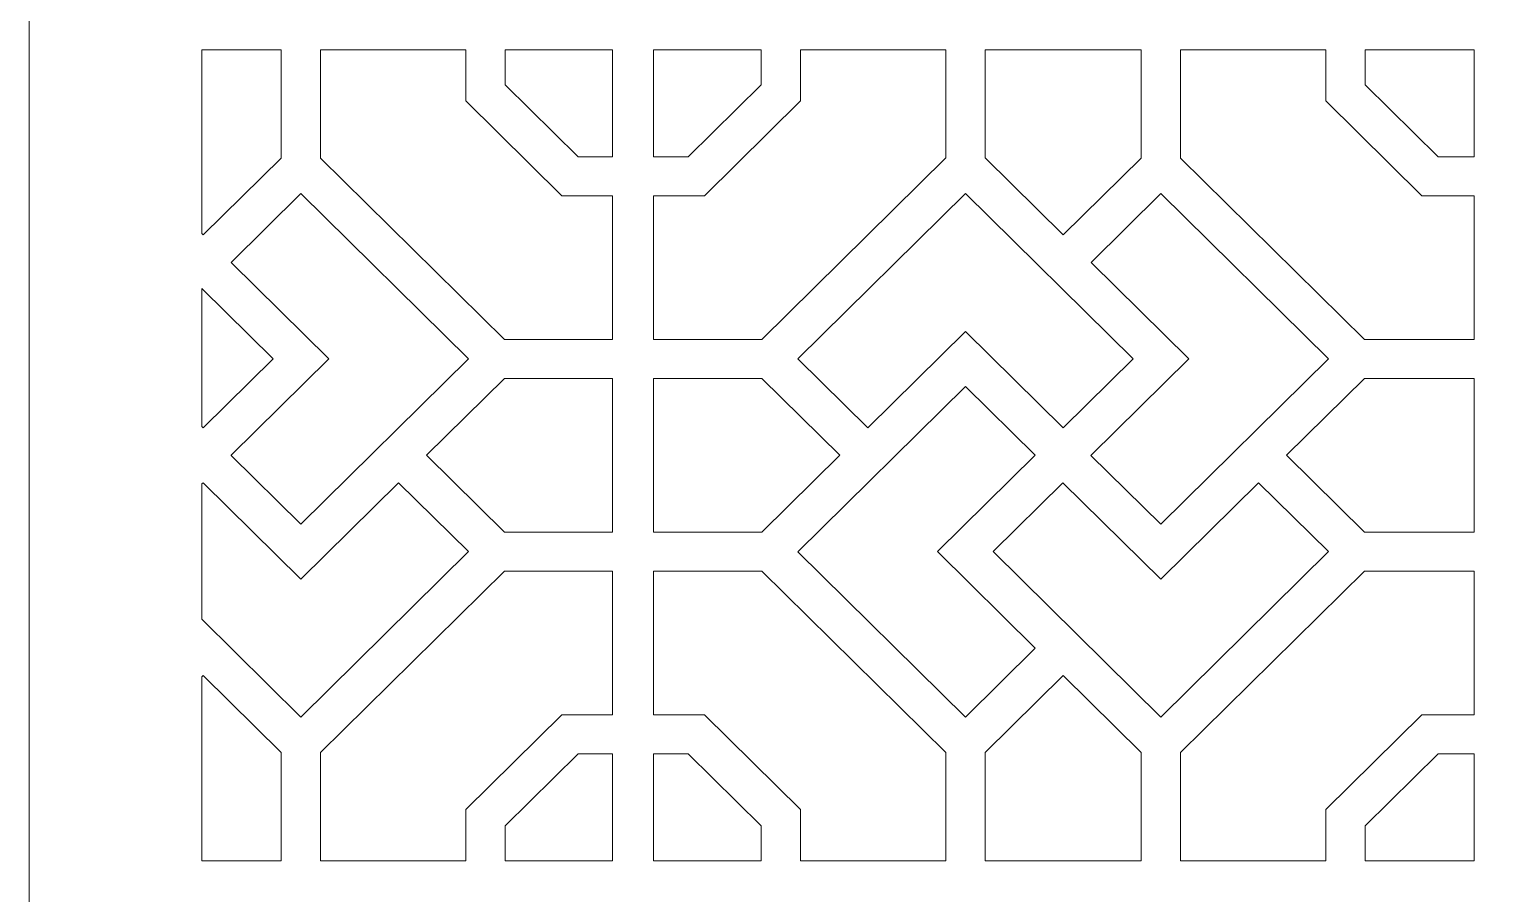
# Model space of a CAD drawing. Header units: centimetres. Extents: x 1.9 to 13.6, y -8.7 to 8.9.
# Drawn here: x 1.881 to 4.703, y 3.693 to 5.357 of the extents above; entities that cross this region are included whole.
import ezdxf

# ---------------------------------------------------------------- set-up
doc = ezdxf.new("R2010")
doc.units = ezdxf.units.CM
doc.header["$MEASUREMENT"] = 0
doc.layers.add('layer 1', color=7, linetype='Continuous')

msp = doc.modelspace()

# ---------------------------------------------------------------- linework, layer by layer
at = {"layer": 'layer 1', "color": 7, "lineweight": 9}
for points, knots in [([(1.88079, 8.91238), (1.88079, 8.91238), (7.52596, 8.91238), (7.52596, 8.91238), (7.52596, 8.91238), (7.52596, 8.91238), (7.52596, -8.68727), (7.52596, -8.68727), (7.52596, -8.68727), (7.52596, -8.68727), (1.88079, -8.68727), (1.88079, -8.68727), (1.88079, -8.68727), (1.88079, -8.68727), (1.88079, 8.91238), (1.88079, 8.91238)], [0, 0, 0, 0, 0.2, 0.2, 0.2, 0.2, 0.4, 0.4, 0.4, 0.4, 0.6, 0.6, 0.6, 0.6, 1, 1, 1, 1]), ([(2.21286, 4.96351), (2.21286, 4.96351), (2.21555, 4.96086), (2.21555, 4.96086), (2.21555, 4.96086), (2.21555, 4.96086), (2.36549, 5.10883), (2.36549, 5.10883), (2.36549, 5.10883), (2.36549, 5.10883), (2.36549, 5.31745), (2.36549, 5.31745), (2.36549, 5.31745), (2.36549, 5.31745), (2.21286, 5.31745), (2.21286, 5.31745), (2.21286, 5.31745), (2.21286, 5.31745), (2.21286, 4.96351), (2.21286, 4.96351)], [0, 0, 0, 0, 0.1666667, 0.1666667, 0.1666667, 0.1666667, 0.3333333, 0.3333333, 0.3333333, 0.3333333, 0.5, 0.5, 0.5, 0.5, 0.6666667, 0.6666667, 0.6666667, 0.6666667, 1, 1, 1, 1]), ([(3.00364, 4.7595), (3.00364, 4.7595), (3.00364, 5.03644), (3.00364, 5.03644), (3.00364, 5.03644), (3.00364, 5.03644), (2.90591, 5.03644), (2.90591, 5.03644), (2.90591, 5.03644), (2.90591, 5.03644), (2.72093, 5.21898), (2.72093, 5.21898), (2.72093, 5.21898), (2.72093, 5.21898), (2.72093, 5.31745), (2.72093, 5.31745), (2.72093, 5.31745), (2.72093, 5.31745), (2.44133, 5.31745), (2.44133, 5.31745), (2.44133, 5.31745), (2.44133, 5.31745), (2.44133, 5.10891), (2.44133, 5.10891), (2.44133, 5.10891), (2.44133, 5.10891), (2.79541, 4.7595), (2.79541, 4.7595), (2.79541, 4.7595), (2.79541, 4.7595), (3.00364, 4.7595), (3.00364, 4.7595)], [0, 0, 0, 0, 0.1111111, 0.1111111, 0.1111111, 0.1111111, 0.2222222, 0.2222222, 0.2222222, 0.2222222, 0.3333333, 0.3333333, 0.3333333, 0.3333333, 0.4444444, 0.4444444, 0.4444444, 0.4444444, 0.5555556, 0.5555556, 0.5555556, 0.5555556, 0.6666667, 0.6666667, 0.6666667, 0.6666667, 0.7777778, 0.7777778, 0.7777778, 0.7777778, 1, 1, 1, 1]), ([(3.00364, 5.11127), (3.00364, 5.11127), (3.00364, 5.31745), (3.00364, 5.31745), (3.00364, 5.31745), (3.00364, 5.31745), (2.79677, 5.31745), (2.79677, 5.31745), (2.79677, 5.31745), (2.79677, 5.31745), (2.79677, 5.24998), (2.79677, 5.24998), (2.79677, 5.24998), (2.79677, 5.24998), (2.93732, 5.11127), (2.93732, 5.11127), (2.93732, 5.11127), (2.93732, 5.11127), (3.00364, 5.11127), (3.00364, 5.11127)], [0, 0, 0, 0, 0.1666667, 0.1666667, 0.1666667, 0.1666667, 0.3333333, 0.3333333, 0.3333333, 0.3333333, 0.5, 0.5, 0.5, 0.5, 0.6666667, 0.6666667, 0.6666667, 0.6666667, 1, 1, 1, 1]), ([(3.08248, 5.31745), (3.08248, 5.31745), (3.08248, 5.11127), (3.08248, 5.11127), (3.08248, 5.11127), (3.08248, 5.11127), (3.1488, 5.11127), (3.1488, 5.11127), (3.1488, 5.11127), (3.1488, 5.11127), (3.28936, 5.24998), (3.28936, 5.24998), (3.28936, 5.24998), (3.28936, 5.24998), (3.28936, 5.31745), (3.28936, 5.31745), (3.28936, 5.31745), (3.28936, 5.31745), (3.08248, 5.31745), (3.08248, 5.31745)], [0, 0, 0, 0, 0.1666667, 0.1666667, 0.1666667, 0.1666667, 0.3333333, 0.3333333, 0.3333333, 0.3333333, 0.5, 0.5, 0.5, 0.5, 0.6666667, 0.6666667, 0.6666667, 0.6666667, 1, 1, 1, 1]), ([(3.08248, 5.03644), (3.08248, 5.03644), (3.08248, 4.7595), (3.08248, 4.7595), (3.08248, 4.7595), (3.08248, 4.7595), (3.29048, 4.7595), (3.29048, 4.7595), (3.29048, 4.7595), (3.29048, 4.7595), (3.6448, 5.10915), (3.6448, 5.10915), (3.6448, 5.10915), (3.6448, 5.10915), (3.6448, 5.31745), (3.6448, 5.31745), (3.6448, 5.31745), (3.6448, 5.31745), (3.3652, 5.31745), (3.3652, 5.31745), (3.3652, 5.31745), (3.3652, 5.31745), (3.3652, 5.21898), (3.3652, 5.21898), (3.3652, 5.21898), (3.3652, 5.21898), (3.18022, 5.03644), (3.18022, 5.03644), (3.18022, 5.03644), (3.18022, 5.03644), (3.08248, 5.03644), (3.08248, 5.03644)], [0, 0, 0, 0, 0.1111111, 0.1111111, 0.1111111, 0.1111111, 0.2222222, 0.2222222, 0.2222222, 0.2222222, 0.3333333, 0.3333333, 0.3333333, 0.3333333, 0.4444444, 0.4444444, 0.4444444, 0.4444444, 0.5555556, 0.5555556, 0.5555556, 0.5555556, 0.6666667, 0.6666667, 0.6666667, 0.6666667, 0.7777778, 0.7777778, 0.7777778, 0.7777778, 1, 1, 1, 1]), ([(3.72064, 5.31745), (3.72064, 5.31745), (3.72063, 5.10906), (3.72063, 5.10906), (3.72063, 5.10906), (3.72063, 5.10906), (3.87082, 4.96086), (3.87082, 4.96086), (3.87082, 4.96086), (3.87082, 4.96086), (4.02076, 5.10883), (4.02076, 5.10883), (4.02076, 5.10883), (4.02076, 5.10883), (4.02076, 5.31745), (4.02076, 5.31745), (4.02076, 5.31745), (4.02076, 5.31745), (3.72064, 5.31745), (3.72064, 5.31745)], [0, 0, 0, 0, 0.1666667, 0.1666667, 0.1666667, 0.1666667, 0.3333333, 0.3333333, 0.3333333, 0.3333333, 0.5, 0.5, 0.5, 0.5, 0.6666667, 0.6666667, 0.6666667, 0.6666667, 1, 1, 1, 1]), ([(4.56118, 5.03644), (4.56118, 5.03644), (4.3762, 5.21898), (4.3762, 5.21898), (4.3762, 5.21898), (4.3762, 5.21898), (4.3762, 5.31745), (4.3762, 5.31745), (4.3762, 5.31745), (4.3762, 5.31745), (4.0966, 5.31745), (4.0966, 5.31745), (4.0966, 5.31745), (4.0966, 5.31745), (4.09659, 5.10891), (4.09659, 5.10891), (4.09659, 5.10891), (4.09659, 5.10891), (4.45068, 4.7595), (4.45068, 4.7595), (4.45068, 4.7595), (4.45068, 4.7595), (4.66191, 4.7595), (4.66191, 4.7595), (4.66191, 4.7595), (4.66191, 4.7595), (4.66191, 5.03644), (4.66191, 5.03644), (4.66191, 5.03644), (4.66191, 5.03644), (4.56118, 5.03644), (4.56118, 5.03644)], [0, 0, 0, 0, 0.1111111, 0.1111111, 0.1111111, 0.1111111, 0.2222222, 0.2222222, 0.2222222, 0.2222222, 0.3333333, 0.3333333, 0.3333333, 0.3333333, 0.4444444, 0.4444444, 0.4444444, 0.4444444, 0.5555556, 0.5555556, 0.5555556, 0.5555556, 0.6666667, 0.6666667, 0.6666667, 0.6666667, 0.7777778, 0.7777778, 0.7777778, 0.7777778, 1, 1, 1, 1]), ([(4.66191, 5.11127), (4.66191, 5.11127), (4.66191, 5.31745), (4.66191, 5.31745), (4.66191, 5.31745), (4.66191, 5.31745), (4.45203, 5.31745), (4.45203, 5.31745), (4.45203, 5.31745), (4.45203, 5.31745), (4.45203, 5.24998), (4.45203, 5.24998), (4.45203, 5.24998), (4.45203, 5.24998), (4.59259, 5.11127), (4.59259, 5.11127), (4.59259, 5.11127), (4.59259, 5.11127), (4.66191, 5.11127), (4.66191, 5.11127)], [0, 0, 0, 0, 0.1666667, 0.1666667, 0.1666667, 0.1666667, 0.3333333, 0.3333333, 0.3333333, 0.3333333, 0.5, 0.5, 0.5, 0.5, 0.6666667, 0.6666667, 0.6666667, 0.6666667, 1, 1, 1, 1]), ([(2.26925, 4.53675), (2.26925, 4.53675), (2.26932, 4.5367), (2.26932, 4.5367), (2.26932, 4.5367), (2.26932, 4.5367), (2.269, 4.53638), (2.269, 4.53638), (2.269, 4.53638), (2.269, 4.53638), (2.40346, 4.4037), (2.40346, 4.4037), (2.40346, 4.4037), (2.40346, 4.4037), (2.72609, 4.72208), (2.72609, 4.72208), (2.72609, 4.72208), (2.72609, 4.72208), (2.40346, 5.04045), (2.40346, 5.04045), (2.40346, 5.04045), (2.40346, 5.04045), (2.26918, 4.90794), (2.26918, 4.90794), (2.26918, 4.90794), (2.26918, 4.90794), (2.45728, 4.72231), (2.45728, 4.72231), (2.45728, 4.72231), (2.45728, 4.72231), (2.26925, 4.53675), (2.26925, 4.53675)], [0, 0, 0, 0, 0.1111111, 0.1111111, 0.1111111, 0.1111111, 0.2222222, 0.2222222, 0.2222222, 0.2222222, 0.3333333, 0.3333333, 0.3333333, 0.3333333, 0.4444444, 0.4444444, 0.4444444, 0.4444444, 0.5555556, 0.5555556, 0.5555556, 0.5555556, 0.6666667, 0.6666667, 0.6666667, 0.6666667, 0.7777778, 0.7777778, 0.7777778, 0.7777778, 1, 1, 1, 1]), ([(3.87059, 4.58976), (3.87059, 4.58976), (3.87067, 4.58983), (3.87067, 4.58983), (3.87067, 4.58983), (3.87067, 4.58983), (3.87086, 4.58964), (3.87086, 4.58964), (3.87086, 4.58964), (3.87086, 4.58964), (4.0053, 4.72231), (4.0053, 4.72231), (4.0053, 4.72231), (4.0053, 4.72231), (3.68268, 5.04069), (3.68268, 5.04069), (3.68268, 5.04069), (3.68268, 5.04069), (3.36005, 4.72231), (3.36005, 4.72231), (3.36005, 4.72231), (3.36005, 4.72231), (3.49456, 4.58957), (3.49456, 4.58957), (3.49456, 4.58957), (3.49456, 4.58957), (3.68267, 4.77521), (3.68267, 4.77521), (3.68267, 4.77521), (3.68267, 4.77521), (3.87059, 4.58976), (3.87059, 4.58976)], [0, 0, 0, 0, 0.1111111, 0.1111111, 0.1111111, 0.1111111, 0.2222222, 0.2222222, 0.2222222, 0.2222222, 0.3333333, 0.3333333, 0.3333333, 0.3333333, 0.4444444, 0.4444444, 0.4444444, 0.4444444, 0.5555556, 0.5555556, 0.5555556, 0.5555556, 0.6666667, 0.6666667, 0.6666667, 0.6666667, 0.7777778, 0.7777778, 0.7777778, 0.7777778, 1, 1, 1, 1]), ([(3.92451, 4.53675), (3.92451, 4.53675), (3.92458, 4.5367), (3.92458, 4.5367), (3.92458, 4.5367), (3.92458, 4.5367), (3.92427, 4.53638), (3.92427, 4.53638), (3.92427, 4.53638), (3.92427, 4.53638), (4.05873, 4.4037), (4.05873, 4.4037), (4.05873, 4.4037), (4.05873, 4.4037), (4.38135, 4.72208), (4.38135, 4.72208), (4.38135, 4.72208), (4.38135, 4.72208), (4.05873, 5.04045), (4.05873, 5.04045), (4.05873, 5.04045), (4.05873, 5.04045), (3.92444, 4.90794), (3.92444, 4.90794), (3.92444, 4.90794), (3.92444, 4.90794), (4.11255, 4.72231), (4.11255, 4.72231), (4.11255, 4.72231), (4.11255, 4.72231), (3.92451, 4.53675), (3.92451, 4.53675)], [0, 0, 0, 0, 0.1111111, 0.1111111, 0.1111111, 0.1111111, 0.2222222, 0.2222222, 0.2222222, 0.2222222, 0.3333333, 0.3333333, 0.3333333, 0.3333333, 0.4444444, 0.4444444, 0.4444444, 0.4444444, 0.5555556, 0.5555556, 0.5555556, 0.5555556, 0.6666667, 0.6666667, 0.6666667, 0.6666667, 0.7777778, 0.7777778, 0.7777778, 0.7777778, 1, 1, 1, 1]), ([(2.21286, 4.5922), (2.21286, 4.5922), (2.21533, 4.58976), (2.21533, 4.58976), (2.21533, 4.58976), (2.21533, 4.58976), (2.2154, 4.58983), (2.2154, 4.58983), (2.2154, 4.58983), (2.2154, 4.58983), (2.21559, 4.58964), (2.21559, 4.58964), (2.21559, 4.58964), (2.21559, 4.58964), (2.35003, 4.72231), (2.35003, 4.72231), (2.35003, 4.72231), (2.35003, 4.72231), (2.21286, 4.85768), (2.21286, 4.85768), (2.21286, 4.85768), (2.21286, 4.85768), (2.21286, 4.5922), (2.21286, 4.5922)], [0, 0, 0, 0, 0.1428571, 0.1428571, 0.1428571, 0.1428571, 0.2857143, 0.2857143, 0.2857143, 0.2857143, 0.4285714, 0.4285714, 0.4285714, 0.4285714, 0.5714286, 0.5714286, 0.5714286, 0.5714286, 0.7142857, 0.7142857, 0.7142857, 0.7142857, 1, 1, 1, 1]), ([(3.00364, 4.38848), (3.00364, 4.38848), (3.00364, 4.68466), (3.00364, 4.68466), (3.00364, 4.68466), (3.00364, 4.68466), (2.79541, 4.68466), (2.79541, 4.68466), (2.79541, 4.68466), (2.79541, 4.68466), (2.64535, 4.53657), (2.64535, 4.53657), (2.64535, 4.53657), (2.64535, 4.53657), (2.79541, 4.38848), (2.79541, 4.38848), (2.79541, 4.38848), (2.79541, 4.38848), (3.00364, 4.38848), (3.00364, 4.38848)], [0, 0, 0, 0, 0.1666667, 0.1666667, 0.1666667, 0.1666667, 0.3333333, 0.3333333, 0.3333333, 0.3333333, 0.5, 0.5, 0.5, 0.5, 0.6666667, 0.6666667, 0.6666667, 0.6666667, 1, 1, 1, 1]), ([(3.08248, 4.68466), (3.08248, 4.68466), (3.08248, 4.38848), (3.08248, 4.38848), (3.08248, 4.38848), (3.08248, 4.38848), (3.29079, 4.38848), (3.29079, 4.38848), (3.29079, 4.38848), (3.29079, 4.38848), (3.44094, 4.53665), (3.44094, 4.53665), (3.44094, 4.53665), (3.44094, 4.53665), (3.29096, 4.68466), (3.29096, 4.68466), (3.29096, 4.68466), (3.29096, 4.68466), (3.08248, 4.68466), (3.08248, 4.68466)], [0, 0, 0, 0, 0.1666667, 0.1666667, 0.1666667, 0.1666667, 0.3333333, 0.3333333, 0.3333333, 0.3333333, 0.5, 0.5, 0.5, 0.5, 0.6666667, 0.6666667, 0.6666667, 0.6666667, 1, 1, 1, 1]), ([(3.81684, 4.53665), (3.81684, 4.53665), (3.817, 4.53682), (3.817, 4.53682), (3.817, 4.53682), (3.817, 4.53682), (3.68268, 4.66937), (3.68268, 4.66937), (3.68268, 4.66937), (3.68268, 4.66937), (3.36005, 4.35099), (3.36005, 4.35099), (3.36005, 4.35099), (3.36005, 4.35099), (3.68267, 4.03261), (3.68267, 4.03261), (3.68267, 4.03261), (3.68267, 4.03261), (3.81711, 4.16528), (3.81711, 4.16528), (3.81711, 4.16528), (3.81711, 4.16528), (3.62885, 4.35106), (3.62885, 4.35106), (3.62885, 4.35106), (3.62885, 4.35106), (3.81688, 4.53662), (3.81688, 4.53662), (3.81688, 4.53662), (3.81688, 4.53662), (3.81684, 4.53665), (3.81684, 4.53665)], [0, 0, 0, 0, 0.1111111, 0.1111111, 0.1111111, 0.1111111, 0.2222222, 0.2222222, 0.2222222, 0.2222222, 0.3333333, 0.3333333, 0.3333333, 0.3333333, 0.4444444, 0.4444444, 0.4444444, 0.4444444, 0.5555556, 0.5555556, 0.5555556, 0.5555556, 0.6666667, 0.6666667, 0.6666667, 0.6666667, 0.7777778, 0.7777778, 0.7777778, 0.7777778, 1, 1, 1, 1]), ([(4.66191, 4.68466), (4.66191, 4.68466), (4.45068, 4.68466), (4.45068, 4.68466), (4.45068, 4.68466), (4.45068, 4.68466), (4.30061, 4.53657), (4.30061, 4.53657), (4.30061, 4.53657), (4.30061, 4.53657), (4.45068, 4.38848), (4.45068, 4.38848), (4.45068, 4.38848), (4.45068, 4.38848), (4.66191, 4.38848), (4.66191, 4.38848), (4.66191, 4.38848), (4.66191, 4.38848), (4.66191, 4.68466), (4.66191, 4.68466)], [0, 0, 0, 0, 0.1666667, 0.1666667, 0.1666667, 0.1666667, 0.3333333, 0.3333333, 0.3333333, 0.3333333, 0.5, 0.5, 0.5, 0.5, 0.6666667, 0.6666667, 0.6666667, 0.6666667, 1, 1, 1, 1]), ([(2.21286, 4.22077), (2.21286, 4.22077), (2.40346, 4.03268), (2.40346, 4.03268), (2.40346, 4.03268), (2.40346, 4.03268), (2.72609, 4.35106), (2.72609, 4.35106), (2.72609, 4.35106), (2.72609, 4.35106), (2.59172, 4.48365), (2.59172, 4.48365), (2.59172, 4.48365), (2.59172, 4.48365), (2.40346, 4.29787), (2.40346, 4.29787), (2.40346, 4.29787), (2.40346, 4.29787), (2.21519, 4.48365), (2.21519, 4.48365), (2.21519, 4.48365), (2.21519, 4.48365), (2.21286, 4.48135), (2.21286, 4.48135), (2.21286, 4.48135), (2.21286, 4.48135), (2.21286, 4.22077), (2.21286, 4.22077)], [0, 0, 0, 0, 0.125, 0.125, 0.125, 0.125, 0.25, 0.25, 0.25, 0.25, 0.375, 0.375, 0.375, 0.375, 0.5, 0.5, 0.5, 0.5, 0.625, 0.625, 0.625, 0.625, 0.75, 0.75, 0.75, 0.75, 1, 1, 1, 1]), ([(3.87046, 4.48365), (3.87046, 4.48365), (3.7361, 4.35106), (3.7361, 4.35106), (3.7361, 4.35106), (3.7361, 4.35106), (4.05873, 4.03268), (4.05873, 4.03268), (4.05873, 4.03268), (4.05873, 4.03268), (4.38135, 4.35106), (4.38135, 4.35106), (4.38135, 4.35106), (4.38135, 4.35106), (4.24699, 4.48365), (4.24699, 4.48365), (4.24699, 4.48365), (4.24699, 4.48365), (4.05873, 4.29787), (4.05873, 4.29787), (4.05873, 4.29787), (4.05873, 4.29787), (3.87046, 4.48365), (3.87046, 4.48365)], [0, 0, 0, 0, 0.1428571, 0.1428571, 0.1428571, 0.1428571, 0.2857143, 0.2857143, 0.2857143, 0.2857143, 0.4285714, 0.4285714, 0.4285714, 0.4285714, 0.5714286, 0.5714286, 0.5714286, 0.5714286, 0.7142857, 0.7142857, 0.7142857, 0.7142857, 1, 1, 1, 1]), ([(3.00364, 4.03687), (3.00364, 4.03687), (3.00364, 4.31365), (3.00364, 4.31365), (3.00364, 4.31365), (3.00364, 4.31365), (2.79541, 4.31365), (2.79541, 4.31365), (2.79541, 4.31365), (2.79541, 4.31365), (2.44133, 3.96423), (2.44133, 3.96423), (2.44133, 3.96423), (2.44133, 3.96423), (2.44133, 3.75586), (2.44133, 3.75586), (2.44133, 3.75586), (2.44133, 3.75586), (2.72093, 3.75586), (2.72093, 3.75586), (2.72093, 3.75586), (2.72093, 3.75586), (2.72093, 3.85433), (2.72093, 3.85433), (2.72093, 3.85433), (2.72093, 3.85433), (2.90591, 4.03687), (2.90591, 4.03687), (2.90591, 4.03687), (2.90591, 4.03687), (3.00364, 4.03687), (3.00364, 4.03687)], [0, 0, 0, 0, 0.1111111, 0.1111111, 0.1111111, 0.1111111, 0.2222222, 0.2222222, 0.2222222, 0.2222222, 0.3333333, 0.3333333, 0.3333333, 0.3333333, 0.4444444, 0.4444444, 0.4444444, 0.4444444, 0.5555556, 0.5555556, 0.5555556, 0.5555556, 0.6666667, 0.6666667, 0.6666667, 0.6666667, 0.7777778, 0.7777778, 0.7777778, 0.7777778, 1, 1, 1, 1]), ([(3.08248, 4.31365), (3.08248, 4.31365), (3.08248, 4.03687), (3.08248, 4.03687), (3.08248, 4.03687), (3.08248, 4.03687), (3.18022, 4.03687), (3.18022, 4.03687), (3.18022, 4.03687), (3.18022, 4.03687), (3.3652, 3.85433), (3.3652, 3.85433), (3.3652, 3.85433), (3.3652, 3.85433), (3.3652, 3.75586), (3.3652, 3.75586), (3.3652, 3.75586), (3.3652, 3.75586), (3.6448, 3.75586), (3.6448, 3.75586), (3.6448, 3.75586), (3.6448, 3.75586), (3.6448, 3.96416), (3.6448, 3.96416), (3.6448, 3.96416), (3.6448, 3.96416), (3.29065, 4.31365), (3.29065, 4.31365), (3.29065, 4.31365), (3.29065, 4.31365), (3.08248, 4.31365), (3.08248, 4.31365)], [0, 0, 0, 0, 0.1111111, 0.1111111, 0.1111111, 0.1111111, 0.2222222, 0.2222222, 0.2222222, 0.2222222, 0.3333333, 0.3333333, 0.3333333, 0.3333333, 0.4444444, 0.4444444, 0.4444444, 0.4444444, 0.5555556, 0.5555556, 0.5555556, 0.5555556, 0.6666667, 0.6666667, 0.6666667, 0.6666667, 0.7777778, 0.7777778, 0.7777778, 0.7777778, 1, 1, 1, 1]), ([(4.56118, 4.03687), (4.56118, 4.03687), (4.66191, 4.03687), (4.66191, 4.03687), (4.66191, 4.03687), (4.66191, 4.03687), (4.66191, 4.31365), (4.66191, 4.31365), (4.66191, 4.31365), (4.66191, 4.31365), (4.45068, 4.31365), (4.45068, 4.31365), (4.45068, 4.31365), (4.45068, 4.31365), (4.0966, 3.96423), (4.0966, 3.96423), (4.0966, 3.96423), (4.0966, 3.96423), (4.09659, 3.75586), (4.09659, 3.75586), (4.09659, 3.75586), (4.09659, 3.75586), (4.3762, 3.75586), (4.3762, 3.75586), (4.3762, 3.75586), (4.3762, 3.75586), (4.3762, 3.85433), (4.3762, 3.85433), (4.3762, 3.85433), (4.3762, 3.85433), (4.56118, 4.03687), (4.56118, 4.03687)], [0, 0, 0, 0, 0.1111111, 0.1111111, 0.1111111, 0.1111111, 0.2222222, 0.2222222, 0.2222222, 0.2222222, 0.3333333, 0.3333333, 0.3333333, 0.3333333, 0.4444444, 0.4444444, 0.4444444, 0.4444444, 0.5555556, 0.5555556, 0.5555556, 0.5555556, 0.6666667, 0.6666667, 0.6666667, 0.6666667, 0.7777778, 0.7777778, 0.7777778, 0.7777778, 1, 1, 1, 1]), ([(2.21286, 3.75586), (2.21286, 3.75586), (2.36549, 3.75586), (2.36549, 3.75586), (2.36549, 3.75586), (2.36549, 3.75586), (2.36549, 3.96432), (2.36549, 3.96432), (2.36549, 3.96432), (2.36549, 3.96432), (2.21547, 4.11236), (2.21547, 4.11236), (2.21547, 4.11236), (2.21547, 4.11236), (2.21286, 4.10979), (2.21286, 4.10979), (2.21286, 4.10979), (2.21286, 4.10979), (2.21286, 3.75586), (2.21286, 3.75586)], [0, 0, 0, 0, 0.1666667, 0.1666667, 0.1666667, 0.1666667, 0.3333333, 0.3333333, 0.3333333, 0.3333333, 0.5, 0.5, 0.5, 0.5, 0.6666667, 0.6666667, 0.6666667, 0.6666667, 1, 1, 1, 1]), ([(4.02076, 3.75586), (4.02076, 3.75586), (4.02076, 3.96432), (4.02076, 3.96432), (4.02076, 3.96432), (4.02076, 3.96432), (3.87073, 4.11236), (3.87073, 4.11236), (3.87073, 4.11236), (3.87073, 4.11236), (3.72064, 3.96424), (3.72064, 3.96424), (3.72064, 3.96424), (3.72064, 3.96424), (3.72063, 3.75586), (3.72063, 3.75586), (3.72063, 3.75586), (3.72063, 3.75586), (4.02076, 3.75586), (4.02076, 3.75586)], [0, 0, 0, 0, 0.1666667, 0.1666667, 0.1666667, 0.1666667, 0.3333333, 0.3333333, 0.3333333, 0.3333333, 0.5, 0.5, 0.5, 0.5, 0.6666667, 0.6666667, 0.6666667, 0.6666667, 1, 1, 1, 1]), ([(3.00364, 3.75586), (3.00364, 3.75586), (3.00364, 3.96203), (3.00364, 3.96203), (3.00364, 3.96203), (3.00364, 3.96203), (2.93732, 3.96203), (2.93732, 3.96203), (2.93732, 3.96203), (2.93732, 3.96203), (2.79677, 3.82333), (2.79677, 3.82333), (2.79677, 3.82333), (2.79677, 3.82333), (2.79677, 3.75586), (2.79677, 3.75586), (2.79677, 3.75586), (2.79677, 3.75586), (3.00364, 3.75586), (3.00364, 3.75586)], [0, 0, 0, 0, 0.1666667, 0.1666667, 0.1666667, 0.1666667, 0.3333333, 0.3333333, 0.3333333, 0.3333333, 0.5, 0.5, 0.5, 0.5, 0.6666667, 0.6666667, 0.6666667, 0.6666667, 1, 1, 1, 1]), ([(3.08248, 3.96203), (3.08248, 3.96203), (3.08248, 3.75586), (3.08248, 3.75586), (3.08248, 3.75586), (3.08248, 3.75586), (3.28936, 3.75586), (3.28936, 3.75586), (3.28936, 3.75586), (3.28936, 3.75586), (3.28936, 3.82333), (3.28936, 3.82333), (3.28936, 3.82333), (3.28936, 3.82333), (3.1488, 3.96203), (3.1488, 3.96203), (3.1488, 3.96203), (3.1488, 3.96203), (3.08248, 3.96203), (3.08248, 3.96203)], [0, 0, 0, 0, 0.1666667, 0.1666667, 0.1666667, 0.1666667, 0.3333333, 0.3333333, 0.3333333, 0.3333333, 0.5, 0.5, 0.5, 0.5, 0.6666667, 0.6666667, 0.6666667, 0.6666667, 1, 1, 1, 1]), ([(4.66191, 3.96203), (4.66191, 3.96203), (4.59259, 3.96203), (4.59259, 3.96203), (4.59259, 3.96203), (4.59259, 3.96203), (4.45203, 3.82333), (4.45203, 3.82333), (4.45203, 3.82333), (4.45203, 3.82333), (4.45203, 3.75586), (4.45203, 3.75586), (4.45203, 3.75586), (4.45203, 3.75586), (4.66191, 3.75586), (4.66191, 3.75586), (4.66191, 3.75586), (4.66191, 3.75586), (4.66191, 3.96203), (4.66191, 3.96203)], [0, 0, 0, 0, 0.1666667, 0.1666667, 0.1666667, 0.1666667, 0.3333333, 0.3333333, 0.3333333, 0.3333333, 0.5, 0.5, 0.5, 0.5, 0.6666667, 0.6666667, 0.6666667, 0.6666667, 1, 1, 1, 1])]:
    msp.add_open_spline(points, degree=3, knots=knots, dxfattribs=at)

doc.saveas('drawing.dxf')
